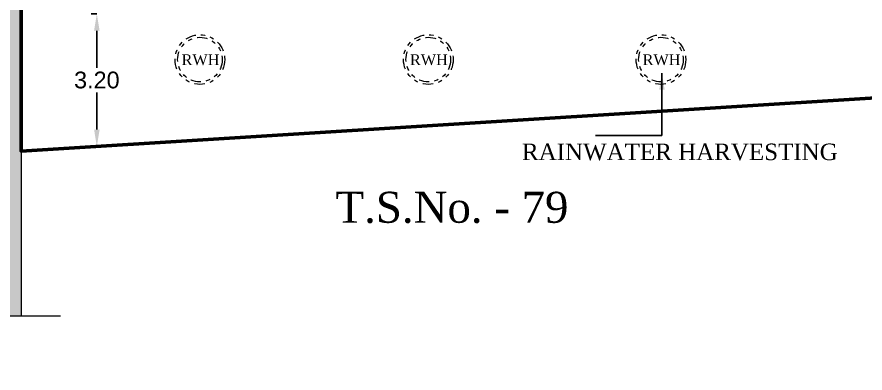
# Model space of a CAD drawing. Header units: metres. Extents: x -296 to -169, y -1394 to -1313.
# Drawn here: x -281.35 to -260.84, y -1378.64 to -1370.03 of the extents above; entities that cross this region are included whole.
import ezdxf

# ---------------------------------------------------------------- set-up
doc = ezdxf.new("R2010")
doc.units = ezdxf.units.M
doc.header["$MEASUREMENT"] = 0
doc.header["$PDMODE"] = 2
doc.linetypes.add('DIVIDE2', pattern=[0.625, 0.25, -0.125, 0, -0.125, 0, -0.125])
doc.layers.add('WIRE_ROPE_PULLEY', color=7, linetype='Continuous')
doc.styles.add('Arial', font='times.ttf', dxfattribs={"height": 9})
doc.styles.add('Arial-Bold', font='times.ttf')
doc.styles.add('STYLE1', font='tahoma.ttf', dxfattribs={"height": 0.23})
doc.styles.add('SVN', font='arial.ttf')
doc.dimstyles.new('STY', dxfattribs={"dimscale": 0.9, "dimtxt": 0.23, "dimasz": 0.18, "dimexe": 0.15, "dimexo": 0.6, "dimgap": 0.1, "dimtad": 1, "dimtih": 1, "dimtoh": 1, "dimzin": 0, "dimdsep": 46, "dimtxsty": 'STYLE1', "dimblk": 'CLOSEDBLANK', "dimcen": 0.09375, "dimdle": 0.1, "dimse1": 1, "dimse2": 1, "dimadec": 0, "dimazin": 0, "dimtfac": 1, "dimtmove": 2, "dimatfit": 2, "dimfxl": 0, "dimtolj": 1, "dimtzin": 0, "dimarcsym": 0})

# ---------------------------------------------------------------- blocks, each defined once
blk = doc.blocks.new('*D115')
at = {"color": 0, "lineweight": -2, "ltscale": 10}
for p, q in [((-279.414, -1369.96), (-279.549, -1369.96)), ((-279.414, -1370.365), (-279.414, -1371.263)), ((-279.414, -1372.754), (-279.414, -1371.856)), ((-279.414, -1373.159), (-279.549, -1373.159))]:
    blk.add_line(p, q, dxfattribs=at)
at = {"color": 0, "lineweight": -3, "ltscale": 10}
for points in [[(-279.481, -1370.365), (-279.346, -1370.365), (-279.414, -1369.96)], [(-279.481, -1372.754), (-279.346, -1372.754), (-279.414, -1373.159)]]:
    blk.add_solid(points, dxfattribs=at)
at = {"layer": 'Defpoints', "color": 0, "lineweight": -3, "ltscale": 10}
for p in [(-279.414, -1369.96), (-279.414, -1373.159), (-279.414, -1373.159)]:
    blk.add_point(p, dxfattribs=at)
at = {"color": 0, "lineweight": 18, "ltscale": 10, "insert": (-279.414, -1371.559), "char_height": 0.405, "attachment_point": 5, "style": 'SVN'}
blk.add_mtext('\\A1;3.20', dxfattribs=at)
blk = doc.blocks.new('_ClosedBlank')
at = {"color": 0, "linetype": 'ByBlock', "lineweight": -2}
for p, q in [((-1, 0.167), (0, 0)), ((-1, 0.167), (-1, -0.167)), ((0, 0), (-1, -0.167))]:
    blk.add_line(p, q, dxfattribs=at)

msp = doc.modelspace()

# ---------------------------------------------------------------- hatches: boundary and pattern name
at = {"linetype": 'ByBlock', "lineweight": -3}
h = msp.add_hatch(color=2, dxfattribs=at)
h.dxf.hatch_style = 1
h.paths.add_polyline_path([(-229.333, -1322.522), (-229.251, -1325.836), (-230.254, -1324.2), (-234.123, -1324.296), (-234.101, -1325.19), (-236.638, -1327.727), (-293.281, -1327.727), (-293.281, -1330.34), (-294.66, -1331.142), (-291.898, -1331.142), (-293.281, -1331.943), (-293.281, -1334.727), (-290.789, -1334.727), (-288.244, -1337.273), (-288.244, -1377.259), (-285.735, -1377.259), (-284.934, -1378.641), (-284.934, -1375.879), (-284.132, -1377.259), (-281.244, -1377.259), (-281.244, -1373.273), (-281.244, -1337.273), (-278.698, -1334.727), (-236.298, -1334.727), (-233.753, -1337.273), (-232.937, -1370.263), (-232.857, -1373.522), (-228.988, -1373.426), (-227.986, -1375.061), (-228.067, -1371.748), (-227.065, -1373.379), (-223.86, -1373.299), (-225.076, -1324.072), (-228.331, -1324.153)])

# ---------------------------------------------------------------- linework, layer by layer
at = {"linetype": 'ByBlock', "lineweight": 18}
for q in [(-281.244, -1337.273), (-232.937, -1370.263), (-281.244, -1377.259)]:
    msp.add_line((-281.244, -1373.273), q, dxfattribs=at)
at = {"color": 0, "lineweight": 18}
msp.add_line((-284.132, -1377.259), (-280.29, -1377.259), dxfattribs=at)
at = {"color": 112, "lineweight": 53}
msp.add_lwpolyline([(-233.753, -1337.273), (-236.298, -1334.727), (-278.698, -1334.727), (-281.244, -1337.273), (-281.244, -1373.273), (-232.937, -1370.263)], close=True, dxfattribs=at)
at = {"linetype": 'DIVIDE2', "lineweight": 20}
for centre, radius in [((-276.921, -1371.064), 0.6), ((-276.921, -1371.064), 0.54), ((-271.398, -1371.064), 0.6), ((-271.398, -1371.064), 0.54), ((-265.772, -1371.064), 0.6), ((-265.772, -1371.064), 0.54)]:
    msp.add_circle(centre, radius, dxfattribs=at)

# ---------------------------------------------------------------- texts
at = {"lineweight": 20, "style": 'Arial-Bold'}
for p in [(-277.365, -1371.196), (-271.842, -1371.196), (-266.216, -1371.196)]:
    msp.add_text('RWH', height=0.26, dxfattribs=at).set_placement(p)
at = {"lineweight": 18, "style": 'Arial'}
msp.add_text('T.S.No. - 79', height=0.75, dxfattribs=at).set_placement((-273.642, -1375.008))
at = {"lineweight": 18, "insert": (-269.133, -1373.094), "char_height": 0.4, "width": 13.82822, "attachment_point": 1, "style": 'Arial'}
msp.add_mtext('RAINWATER HARVESTING', dxfattribs=at)

# ---------------------------------------------------------------- dimensions: what is measured, and where the dimension line sits
at = {"lineweight": 18, "ltscale": 10}
dim = msp.add_linear_dim(base=(-279.414, -1373.159), p1=(-279.414, -1369.96), p2=(-279.414, -1373.159), angle=90, dimstyle='STY', override={"dimtxt": 0.45, "dimasz": 0.45, "dimtad": 0, "dimtxsty": 'SVN', "dimsah": 1, "dimse1": 0, "dimse2": 0, "dimfxl": 0.23, "dimfxlon": 1, "dimtfill": 1, "dimarcsym": 1}, dxfattribs=at)
dim.commit()
dim.dimension.update_dxf_attribs({"geometry": '*D115', "text_midpoint": (-279.414, -1371.559)})

# ---------------------------------------------------------------- leaders
at = {"layer": 'WIRE_ROPE_PULLEY', "linetype": 'ByBlock', "lineweight": 18}
msp.add_leader([(-265.749, -1371.389), (-265.749, -1372.896), (-267.359, -1372.896)], dimstyle='STY', override={"dimasz": 0.45, "dimgap": 0.1, "dimtad": 0, "dimfxl": 0.75, "dimfxlon": 1, "dimtfill": 1, "dimarcsym": 1}, dxfattribs=at)

doc.saveas('drawing.dxf')
